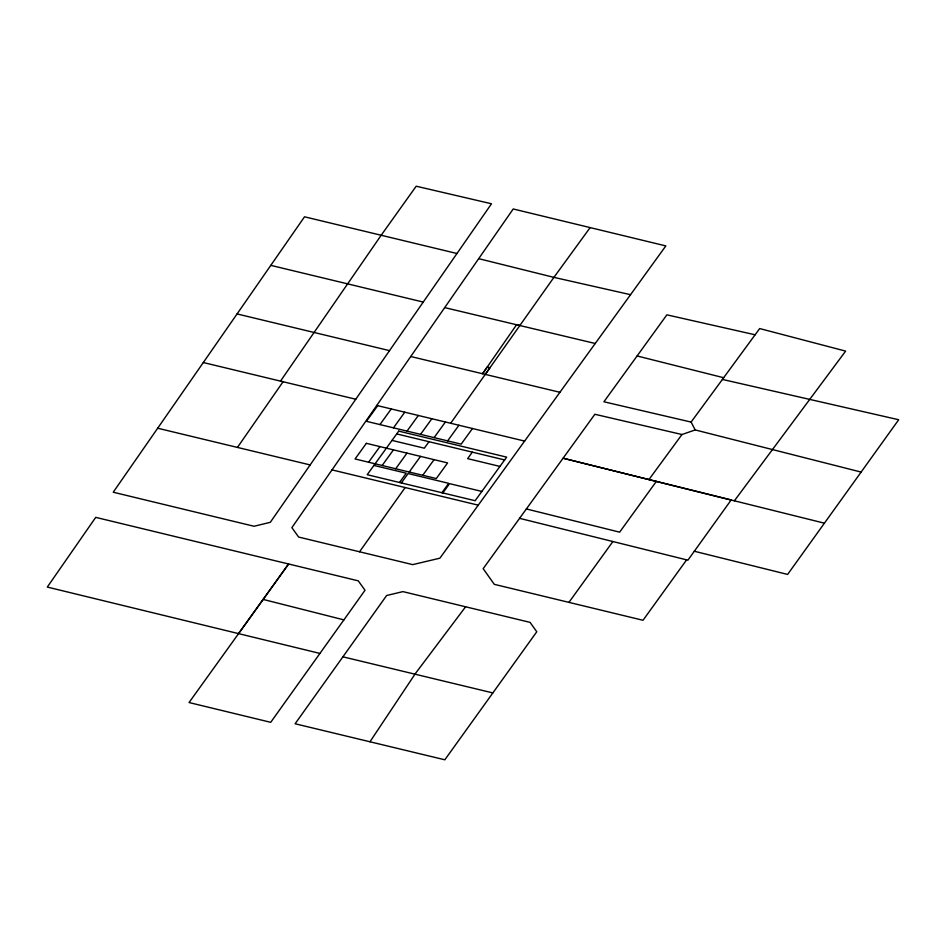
<?xml version="1.0" encoding="UTF-8"?>
<svg xmlns="http://www.w3.org/2000/svg" width="946" height="946" viewBox="0 0 946 946"><rect width="100%" height="100%" fill="white"/><g stroke="black" fill="none" stroke-linecap="round" stroke-linejoin="round"><path stroke-width="1.42" d="M369.969 741.77L415.282 673.694L465.609 606.776M456.977 253.504L304.529 216.8L113.236 492.216L254.025 526.26L270.296 522.322L491.506 203.768L416.193 186.208L381.167 235.27L280.501 381.12L355.779 399.236M237.434 447.434L283.079 381.746L203.319 362.531M331.999 469.89L513.205 208.971L665.83 245.913L439.89 558.187L412.704 564.632L298.64 537.056L291.876 527.643L331.999 469.89L478.274 505.176M485.286 374.391L489.969 367.71L487.19 367.06L482.59 373.741L516.575 324.75L595.247 343.493M450.674 423.264L553.918 277.367L590.138 227.608M359.551 551.766L405.16 487.545M343.906 619.878L365.026 590.245L358.262 580.832L95.723 517.367L47.3 587.064L319.925 653.426L343.906 619.878L263.154 599.421L189.046 702.535L270.71 722.318L319.925 653.426M342.913 656.82L386.654 595.495L402.913 591.617L530.056 622.373L536.784 631.762L444.821 759.792L295.105 723.761L342.913 656.82L492.831 692.921M263.154 599.421L288.589 563.993L238.558 633.607M734.38 500.812L845.629 351.108L759.685 328.558L722.389 379.429L898.7 419.74L787.616 574.435L694.34 551.246M377.702 405.68L366.398 421.313L461.163 444.147L472.468 428.514M379.937 424.577L391.242 408.944M368.609 462.227L379.914 446.595M393.477 427.84L404.782 412.208M382.149 465.491L393.453 449.858M407.017 431.104L418.321 415.471M395.688 468.755L406.993 453.122M420.556 434.356L431.861 418.723M399.508 482.484L406.224 473.201L373.918 465.42M428.999 441.711L424.316 448.191L392.011 440.398M401.329 482.933L408.116 473.544L448.723 483.335L441.948 492.712M409.216 472.019L420.521 456.386M434.096 437.62L445.4 421.987M422.756 475.282L434.06 459.65M447.624 440.883L458.928 425.251M442.834 492.925L449.551 483.643L481.845 491.435M472.326 452.153L467.631 458.633L499.937 466.425M861.144 472.089L695.192 429.933L681.971 434.521L594.868 414.277L483.17 568.664L494.285 584.332L643.008 620.269L686.619 559.866M695.192 429.933L691.1 422.07L603.915 401.778L666.871 314.841L755.121 334.789M568.936 602.365L612.878 541.538M519.555 518.325L687.908 560.174L731.14 499.996L656.323 481.431L619.642 532.172L526.366 508.936M648.944 479.563L681.971 434.521M691.1 422.07L723.678 377.726L637.119 355.968M630.556 294.691L553.918 277.367L478.688 258.66M444.703 307.604L519.803 325.519M410.753 356.524L559.937 392.294M270.793 265.365L423.252 302.07M237.056 313.93L389.516 350.623M376.733 405.444L524.616 441.084M396.693 433.918L504.62 459.933M157.675 428.219L310.134 464.924M824.427 523.185L563.083 458.219L656.323 481.431M366.374 443.331L355.069 458.964L436.295 478.546L447.6 462.913L366.374 443.331M398.727 431.116L367.202 474.703L475.129 500.718L506.654 457.131L398.727 431.116"/></g></svg>
